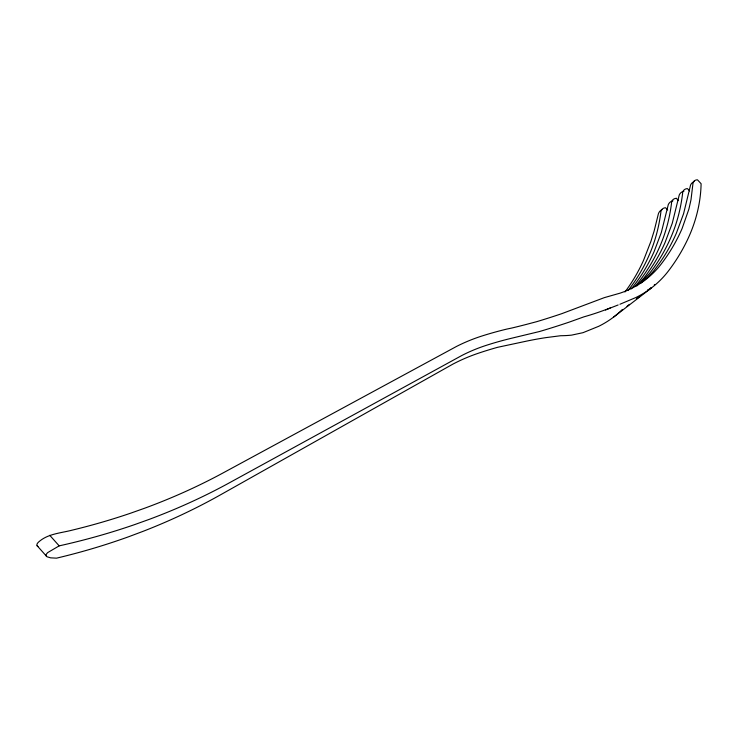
<?xml version="1.0" encoding="UTF-8"?>
<svg xmlns="http://www.w3.org/2000/svg" width="738" height="738" viewBox="0 0 738 738"><rect width="100%" height="100%" fill="white"/><g stroke="black" fill="none" stroke-linecap="round" stroke-linejoin="round"><path stroke-width="1.11" d="M636.839 298.576L639.228 296.888M635.178 286.298L638.638 282.147A243.365 200.146 36.5 0 0 659.523 247.138C665.916 232.728 669.873 217.332 671.709 201.695A8.838 6.421 47.5 0 1 673.001 199.666L673.462 199.288A8.838 6.421 47.5 0 1 676.377 198.328M631.239 288.862L633.305 286.39A241.289 199.011 36.5 0 0 654.108 251.593L661.322 232.498L668.259 204.721A8.791 7.454 47.1 0 1 669.836 202.443L670.372 202A8.801 7.5 47.1 0 1 672.927 200.847M648.13 289.766L647.733 290.265L651.276 287.534M694.274 180.985L693.895 181.391A9.271 6.079 47.5 0 0 692.881 184.177L691.017 199.611A267.11 70.387 -64.9 0 1 688.831 209.288L682.096 228.549A252.073 204.777 36.7 0 1 660.888 264.444A125.663 102.296 43 0 1 619.975 293.18L604.311 297.645L561.886 313.632A207.996 50.894 -21.5 0 1 536.766 321.657L526.637 324.342A219.214 56.642 -20.5 0 1 511.683 328.059L506.711 329.111A541.148 439.977 78 0 0 482.246 335.91A231.215 198.457 63 0 0 456.591 346.399L223.31 472.8A623.149 482.753 10.6 0 1 144.86 508.141L130.792 513.131A622.669 482.449 10.6 0 1 71.937 530.207C60.544 533.159 47.619 533.759 38.524 542.107A61.291 9.898 -14.3 0 0 37.961 546.554M636.839 285.957L644.053 277.839A245.486 201.289 36.6 0 0 665.021 242.608L672.263 223.273L679.209 195.118A8.939 7.537 47 0 1 680.805 192.812L681.34 192.369A8.939 7.537 47 0 1 683.914 191.216M637.152 298.235L637.66 297.737M654.265 284.914L654.744 284.471M629.422 304.388L627.032 306.344M613.629 317.063L651.433 287.94M610.326 307.921L605.547 309.886L618.13 304.969M606.055 309.554L601.691 311.15A263.604 261.021 -22.8 0 1 583.952 316.833L569.588 321.989A208.836 49.031 -21.4 0 1 539.515 331.519L510.226 338.567A525.041 427.09 77.8 0 0 486.499 345.273A220.57 189.251 63 0 0 462.016 355.402L229.214 482.91A636.184 492.984 10.5 0 1 149.297 519.34L134.943 524.497A636.018 492.883 10.5 0 1 59.178 545.862L47.822 552.522A61.236 9.354 -14.5 0 0 47.084 556.784L50.627 557.845L56.531 558.159A603.656 493.187 7.1 0 0 129.012 536.609L142.831 531.425A603.804 493.288 7.1 0 0 220.431 494.866L452.606 364.277A214.878 192.609 66 0 1 477.477 353.539A502.643 427.745 80.8 0 1 497.56 347.321L527.07 341.021A149.888 27.232 -19.4 0 1 545.917 337.626L560.64 335.725A238.208 116.604 43 0 0 571.563 335.135L583.002 332.681L598.684 326.316A127.785 106.254 43 0 0 622.337 309.49M619.957 304.24L635.842 297.543A135.709 110.488 43 0 0 668.342 271.077A262.285 213.144 36.7 0 0 685.667 243.466C695.085 224.989 700.685 204.5 701.1 183.716L697.484 179.841A9.308 5.987 47.5 0 0 694.274 180.985M689.596 190.911L687.465 188.624A8.985 6.467 47.4 0 0 684.532 189.565L684.071 189.943A8.985 6.467 47.4 0 0 682.77 191.991C680.99 207.812 677.041 223.402 670.611 238.005A247.645 202.443 36.6 0 1 649.569 273.447C629.099 294.49 651.663 274.508 655.178 268.983A249.841 203.605 36.7 0 0 676.303 233.319L683.572 213.725L690.528 185.192A9.087 7.62 47 0 1 692.133 182.858L692.678 182.406A9.096 7.675 46.9 0 1 693.914 181.686M676.359 198.347L678.462 200.607M667.678 209.979L665.611 207.765A8.699 6.319 47.5 0 0 662.742 208.706L662.29 209.075A8.69 6.365 47.5 0 0 660.999 211.086C659.117 226.529 655.15 241.741 648.785 255.975A239.241 197.885 36.4 0 1 628.066 290.56M49.741 535.299L59.178 545.862M37.103 545.705L46.273 555.982M624.957 291.98A237.23 196.778 36.4 0 0 643.554 260.293L650.953 241.243A446.702 161.493 -57.5 0 1 654.089 231.188L658.204 214.537A8.81 7.85 46.7 0 1 659.837 211.299L660.344 210.782A8.847 7.961 46.6 0 1 662.161 209.555"/></g></svg>
